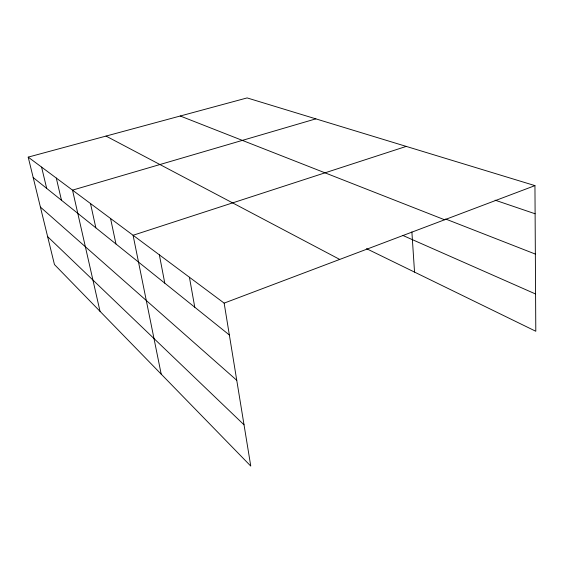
<?xml version="1.0" encoding="UTF-8"?>
<svg xmlns="http://www.w3.org/2000/svg" width="564" height="564" viewBox="0 0 564 564"><rect width="100%" height="100%" fill="white"/><g stroke="black" fill="none" stroke-linecap="round" stroke-linejoin="round"><path stroke-width="0.85" d="M534.947 185.619L247.117 97.917L28.2 157.123L224.148 303.122L534.947 185.619L535.8 331.265L366.508 248.668M406.235 146.407L133.083 235.273L161.198 374.129M315.84 118.863L72.516 190.138L100.032 311.342M495.1 200.171L535.109 213.777M445.609 219.008L535.349 254.082M180.24 116.008L444.608 219.777M402.781 235.421L535.581 293.999M106.025 136.079L339.725 259.426M33.191 177.554L229.351 334.981M40.411 207.08L236.753 380.291M47.637 236.647L244.029 424.812M28.2 157.123L54.454 264.551L250.768 466.083L224.148 303.122M41.588 167.099L46.678 188.376M56.294 178.055L61.476 200.248M90.501 203.541L95.845 227.835M110.565 218.494L115.965 243.979M159.358 254.843L164.78 283.156M189.419 277.241L194.77 307.225M411.882 231.896L414.54 272.102"/></g></svg>
